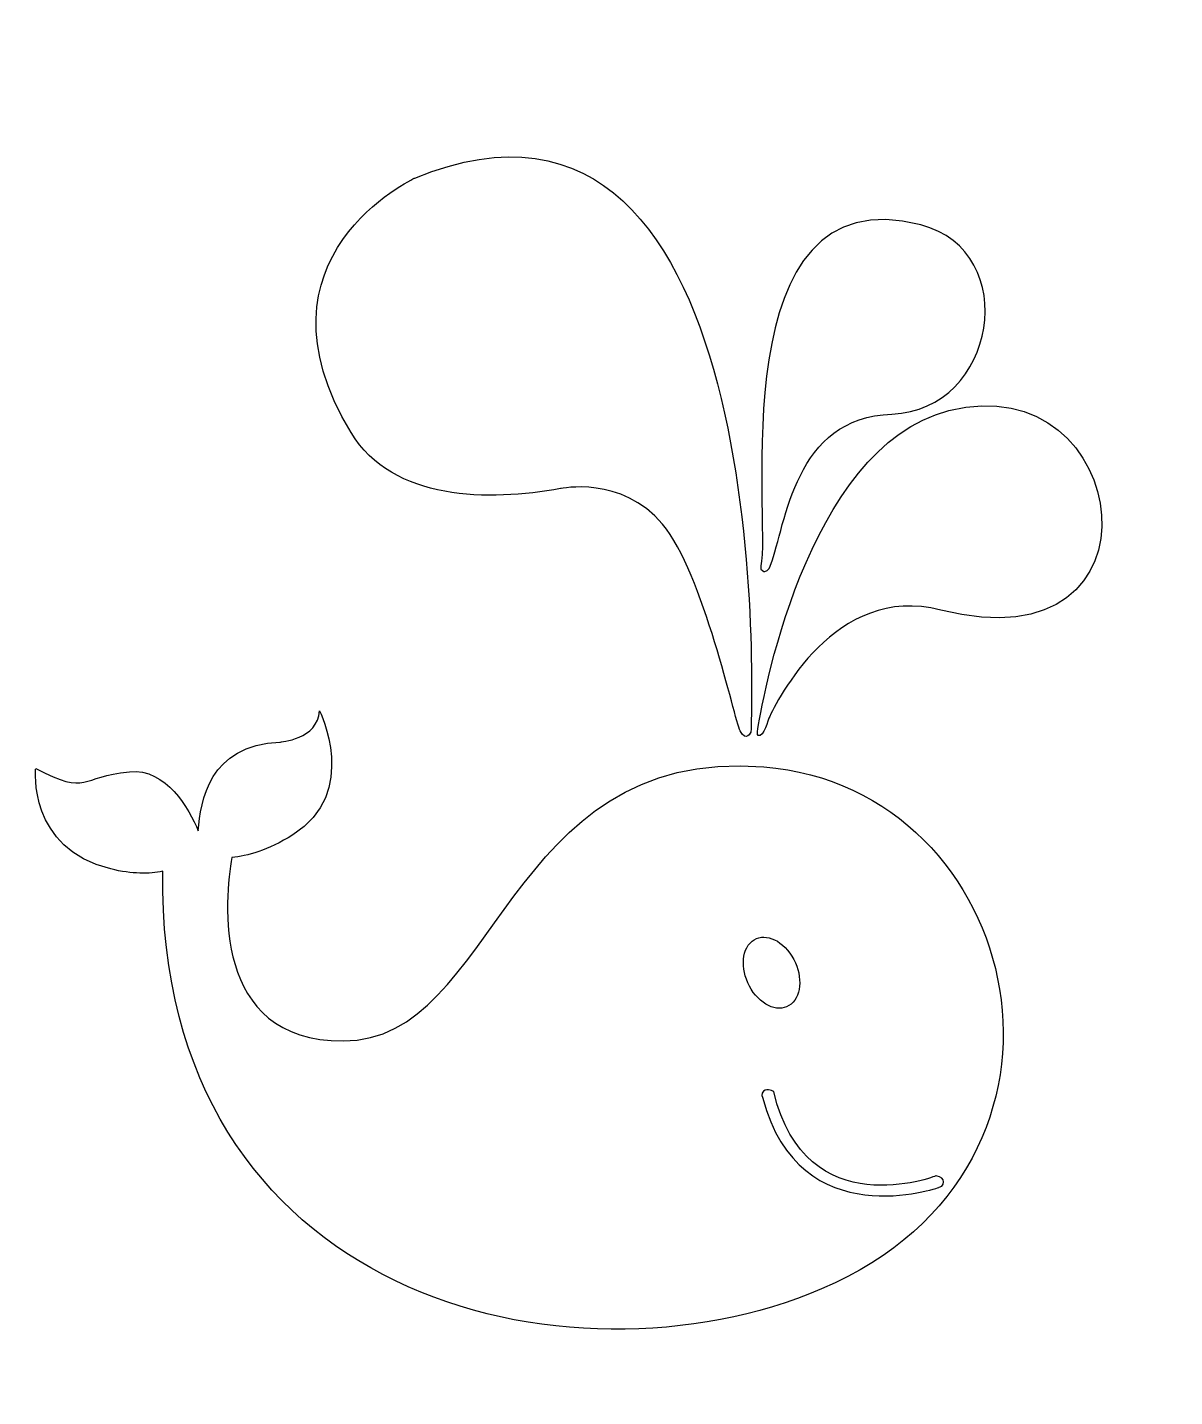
# Model space of a CAD drawing. Header units: centimetres. Extents: x -16.3 to 17.6, y -18.5 to 21.9.
import ezdxf

# ---------------------------------------------------------------- set-up
doc = ezdxf.new("R2010")
doc.units = ezdxf.units.CM
doc.header["$MEASUREMENT"] = 0
doc.layers.add('Layer 1', color=7, linetype='Continuous')

msp = doc.modelspace()

# ---------------------------------------------------------------- linework, layer by layer
at = {"layer": 'Layer 1', "color": 113}
for points, knots in [([(5.06592, 1.16512), (5.06592, 1.16512), (6.02345, 21.94735), (-4.8463, 17.50288), (-4.8463, 17.50288), (-4.8463, 17.50288), (-9.86875, 15.1756), (-6.72193, 9.99004), (-6.72193, 9.99004), (-5.48897, 7.95857), (-2.65449, 7.96188), (-0.54933, 8.33917), (-0.54933, 8.33917), (-0.54933, 8.33917), (1.25129, 8.73075), (2.46044, 7.28851), (2.46044, 7.28851), (3.66985, 5.84627), (4.58002, 1.51557), (4.74459, 1.19489), (4.74459, 1.19489), (4.9298, 0.83294), (5.06593, 1.16512), (5.06593, 1.16512), (5.06593, 1.16512), (5.06593, 1.16512), (5.06592, 1.16512), (5.06592, 1.16512)], [0, 0, 0, 0, 0.125, 0.125, 0.125, 0.125, 0.25, 0.25, 0.25, 0.25, 0.375, 0.375, 0.375, 0.375, 0.5, 0.5, 0.5, 0.5, 0.625, 0.625, 0.625, 0.625, 0.75, 0.75, 0.75, 0.75, 1, 1, 1, 1]), ([(5.35828, 6.05582), (5.65871, 7.32066), (4.1195, 17.66918), (10.07276, 16.11898), (10.07276, 16.11898), (13.08412, 15.33489), (12.29936, 10.64475), (9.22451, 10.53852), (9.22451, 10.53852), (6.33698, 10.4389), (6.10177, 7.29962), (5.64549, 6.08466), (5.64549, 6.08466), (5.64549, 6.08466), (5.58715, 5.88358), (5.47272, 5.89416), (5.47272, 5.89416), (5.47272, 5.89416), (5.3223, 5.90488), (5.35829, 6.05582), (5.35829, 6.05582), (5.35829, 6.05582), (5.35828, 6.05582), (5.35828, 6.05582)], [0, 0, 0, 0, 0.14285714, 0.14285714, 0.14285714, 0.14285714, 0.28571429, 0.28571429, 0.28571429, 0.28571429, 0.42857143, 0.42857143, 0.42857143, 0.42857143, 0.57142857, 0.57142857, 0.57142857, 0.57142857, 0.71428571, 0.71428571, 0.71428571, 0.71428571, 1, 1, 1, 1]), ([(5.59376, 1.56345), (5.83466, 2.06841), (7.5403, 5.56117), (10.66185, 4.75565), (10.66185, 4.75565), (17.55861, 2.97567), (16.33862, 12.04122), (10.90196, 10.64078), (10.90196, 10.64078), (6.64257, 9.54342), (5.36092, 1.86005), (5.25681, 1.16962), (5.25681, 1.16962), (5.25681, 1.16962), (5.2449, 1.07675), (5.28208, 1.05717), (5.28208, 1.05717), (5.42879, 0.98084), (5.59376, 1.56345), (5.59376, 1.56345)], [0, 0, 0, 0, 0.16666667, 0.16666667, 0.16666667, 0.16666667, 0.33333333, 0.33333333, 0.33333333, 0.33333333, 0.5, 0.5, 0.5, 0.5, 0.66666667, 0.66666667, 0.66666667, 0.66666667, 1, 1, 1, 1]), ([(5.4444, 0.12955), (-2.23129, 0.74563), (-2.38608, -7.95797), (-6.96072, -7.95797), (-6.96072, -7.95797), (-10.87973, -7.95797), (-10.44608, -3.74713), (-10.24142, -2.54076), (-10.24142, -2.54076), (-9.78766, -2.50689), (-9.18375, -2.34206), (-8.44159, -1.87705), (-8.44159, -1.87705), (-6.45827, -0.63404), (-7.65842, 1.78571), (-7.65842, 1.78571), (-7.65842, 1.78571), (-7.69718, 0.93865), (-8.82153, 0.86152), (-8.82153, 0.86152), (-8.82153, 0.86152), (-10.92325, 0.76362), (-11.16111, -0.88195), (-11.23162, -1.75719), (-11.23162, -1.75719), (-11.50745, -1.10499), (-12.16745, 0.08841), (-13.26283, -0.01253), (-13.26283, -0.01253), (-14.74278, -0.14879), (-14.43771, -0.73987), (-16.02442, 0.07849), (-16.02442, 0.07849), (-16.02442, 0.07849), (-16.26956, -2.28331), (-13.81303, -2.88326), (-13.81303, -2.88326), (-13.17459, -3.03923), (-12.67175, -3.03275), (-12.2807, -2.94888), (-12.2807, -2.94888), (-12.42781, -15.56964), (-0.3091, -18.45121), (7.15043, -15.27516), (7.15043, -15.27516), (15.74251, -11.61716), (13.12009, -0.48654), (5.4444, 0.12954), (5.4444, 0.12954), (5.4444, 0.12954), (5.4444, 0.12955), (5.4444, 0.12955)], [0, 0, 0, 0, 0.07142857, 0.07142857, 0.07142857, 0.07142857, 0.14285714, 0.14285714, 0.14285714, 0.14285714, 0.21428571, 0.21428571, 0.21428571, 0.21428571, 0.28571429, 0.28571429, 0.28571429, 0.28571429, 0.35714286, 0.35714286, 0.35714286, 0.35714286, 0.42857143, 0.42857143, 0.42857143, 0.42857143, 0.5, 0.5, 0.5, 0.5, 0.57142857, 0.57142857, 0.57142857, 0.57142857, 0.64285714, 0.64285714, 0.64285714, 0.64285714, 0.71428571, 0.71428571, 0.71428571, 0.71428571, 0.78571429, 0.78571429, 0.78571429, 0.78571429, 0.85714286, 0.85714286, 0.85714286, 0.85714286, 1, 1, 1, 1])]:
    msp.add_open_spline(points, degree=3, knots=knots, dxfattribs=at)
at = {"layer": 'Layer 1', "color": 146}
for points, knots in [([(5.06592, 1.16512), (5.06592, 1.16512), (6.02345, 21.94735), (-4.8463, 17.50288), (-4.8463, 17.50288), (-4.8463, 17.50288), (-9.86875, 15.1756), (-6.72193, 9.99004), (-6.72193, 9.99004), (-5.48897, 7.95857), (-2.65449, 7.96188), (-0.54933, 8.33917), (-0.54933, 8.33917), (-0.54933, 8.33917), (1.25129, 8.73075), (2.46044, 7.28851), (2.46044, 7.28851), (3.66985, 5.84627), (4.58002, 1.51557), (4.74459, 1.19489), (4.74459, 1.19489), (4.9298, 0.83294), (5.06593, 1.16512), (5.06593, 1.16512), (5.06593, 1.16512), (5.06593, 1.16512), (5.06592, 1.16512), (5.06592, 1.16512)], [0, 0, 0, 0, 0.125, 0.125, 0.125, 0.125, 0.25, 0.25, 0.25, 0.25, 0.375, 0.375, 0.375, 0.375, 0.5, 0.5, 0.5, 0.5, 0.625, 0.625, 0.625, 0.625, 0.75, 0.75, 0.75, 0.75, 1, 1, 1, 1]), ([(5.59376, 1.56345), (5.83466, 2.06841), (7.5403, 5.56117), (10.66185, 4.75565), (10.66185, 4.75565), (17.55861, 2.97567), (16.33862, 12.04122), (10.90196, 10.64078), (10.90196, 10.64078), (6.64257, 9.54342), (5.36092, 1.86005), (5.25681, 1.16962), (5.25681, 1.16962), (5.25681, 1.16962), (5.2449, 1.07675), (5.28208, 1.05717), (5.28208, 1.05717), (5.42879, 0.98084), (5.59376, 1.56345), (5.59376, 1.56345)], [0, 0, 0, 0, 0.16666667, 0.16666667, 0.16666667, 0.16666667, 0.33333333, 0.33333333, 0.33333333, 0.33333333, 0.5, 0.5, 0.5, 0.5, 0.66666667, 0.66666667, 0.66666667, 0.66666667, 1, 1, 1, 1]), ([(5.13643, -6.52433), (5.48594, -7.00561), (6.01048, -7.13684), (6.30774, -6.81709), (6.30774, -6.81709), (6.6046, -6.49589), (6.56148, -5.84528), (6.2117, -5.3636), (6.2117, -5.3636), (5.86126, -4.88087), (5.33686, -4.7503), (5.04026, -5.07057), (5.04026, -5.07057), (4.74366, -5.39125), (4.786, -6.04159), (5.13644, -6.52432), (5.13644, -6.52432), (5.13644, -6.52432), (5.13643, -6.52433), (5.13643, -6.52433)], [0, 0, 0, 0, 0.16666667, 0.16666667, 0.16666667, 0.16666667, 0.33333333, 0.33333333, 0.33333333, 0.33333333, 0.5, 0.5, 0.5, 0.5, 0.66666667, 0.66666667, 0.66666667, 0.66666667, 1, 1, 1, 1]), ([(10.61833, -12.27558), (10.61833, -12.27558), (6.49718, -13.74256), (5.41543, -9.6435), (5.41543, -9.6435), (5.41543, -9.6435), (5.34069, -9.50645), (5.43633, -9.43514), (5.43633, -9.43514), (5.55592, -9.34624), (5.73716, -9.45088), (5.73716, -9.45088), (5.73716, -9.45088), (6.68463, -13.44556), (10.52678, -11.93743), (10.52678, -11.93743), (10.52678, -11.93743), (10.52678, -11.93743), (10.71027, -11.98056), (10.73871, -12.05067), (10.73871, -12.05067), (10.76715, -12.12065), (10.7362, -12.26075), (10.61832, -12.27557), (10.61832, -12.27557), (10.61832, -12.27557), (10.61833, -12.27558), (10.61833, -12.27558)], [0, 0, 0, 0, 0.125, 0.125, 0.125, 0.125, 0.25, 0.25, 0.25, 0.25, 0.375, 0.375, 0.375, 0.375, 0.5, 0.5, 0.5, 0.5, 0.625, 0.625, 0.625, 0.625, 0.75, 0.75, 0.75, 0.75, 1, 1, 1, 1])]:
    msp.add_open_spline(points, degree=3, knots=knots, dxfattribs=at)

doc.saveas('drawing.dxf')
